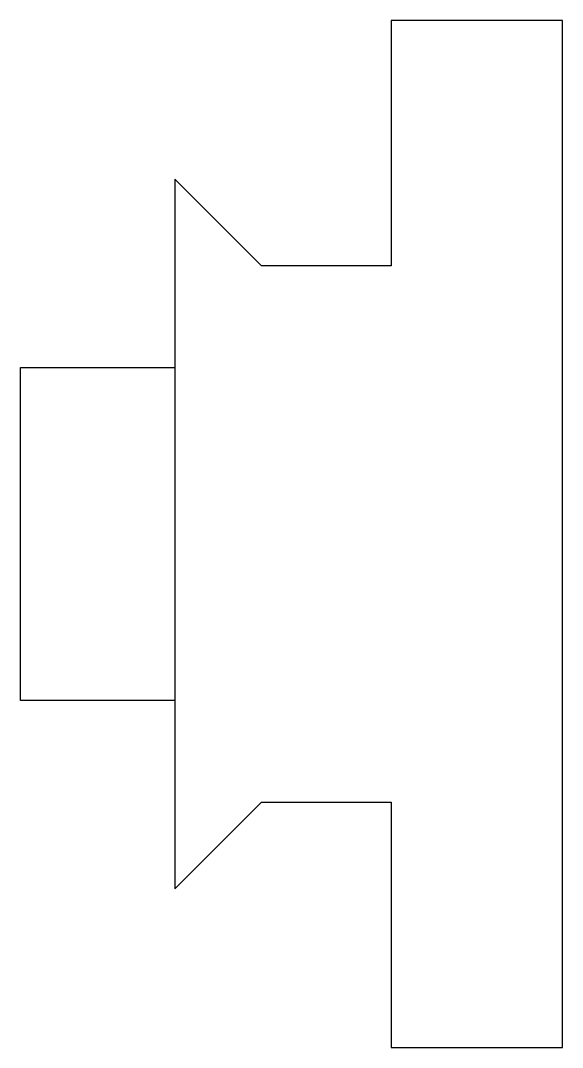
# Model space of a CAD drawing. Header units: millimetres. Extents: x -10.8 to 5, y -15 to 15.
import ezdxf

# ---------------------------------------------------------------- set-up
doc = ezdxf.new("R2010")
doc.units = ezdxf.units.MM
doc.layers.get('0').update_dxf_attribs({"linetype": 'CONTINUOUS'})

msp = doc.modelspace()

# ---------------------------------------------------------------- linework, layer by layer
for points in [[(-6.32, 10.365), (-6.32, -10.365), (-3.79, -7.835), (0, -7.835), (0, -15), (5, -15), (5, 15), (0, 15), (0, 7.835), (-3.79, 7.835)], [(-6.32, -4.865), (-10.82, -4.865), (-10.82, 4.865), (-6.32, 4.865)]]:
    msp.add_lwpolyline(points, close=True)

doc.saveas('drawing.dxf')
